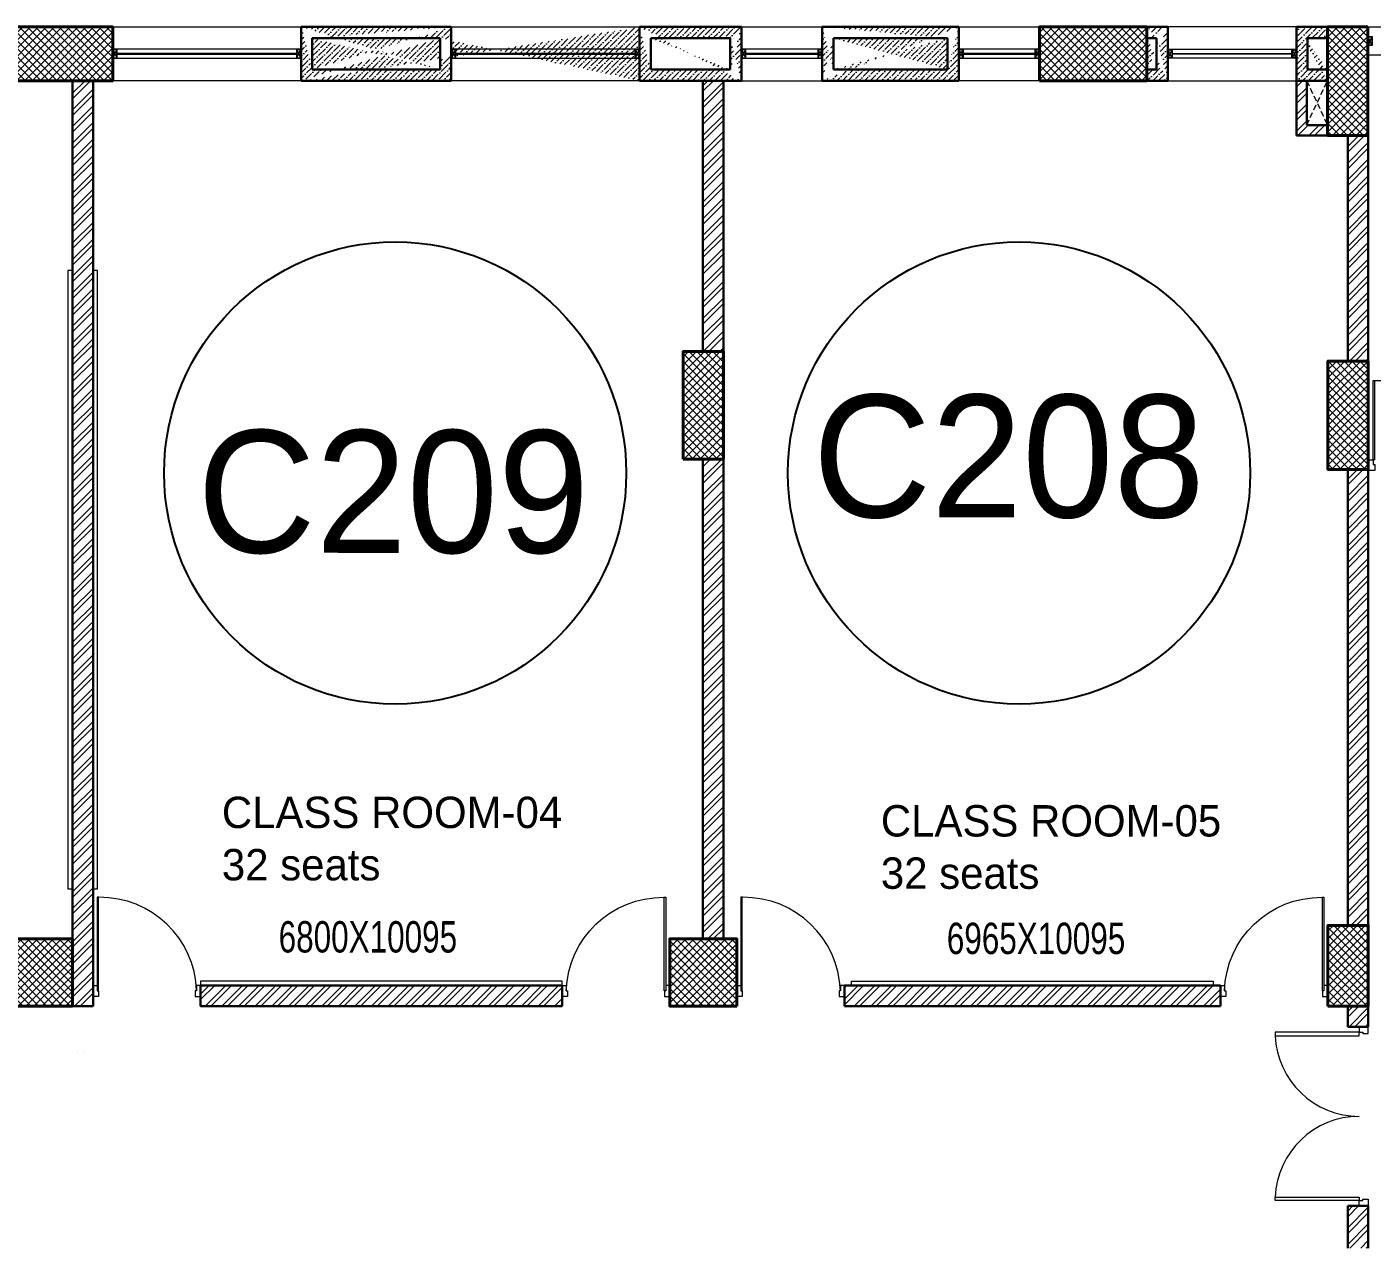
# Model space of a CAD drawing. Header units: millimetres. Extents: x 8275 to 147087, y -297470 to -191881.
# Drawn here: x 49211 to 64219, y -244829 to -231204 of the extents above; entities that cross this region are included whole.
import ezdxf

# ---------------------------------------------------------------- set-up
doc = ezdxf.new("R2010")
doc.units = ezdxf.units.MM
doc.header["$LTSCALE"] = 250
doc.header["$MEASUREMENT"] = 0
doc.linetypes.add('HIDDEN', pattern=[0.375, 0.25, -0.125])
for name, color, linetype, lineweight in [('col', 6, 'Continuous', 40), ('door', 35, 'Continuous', 13), ('ele', 51, 'Continuous', 18), ('furniture', 5, 'Continuous', 15), ('hatch', 9, 'Continuous', 0), ('hidden', 153, 'HIDDEN', 13), ('text', 7, 'Continuous', 9), ('wall', 1, 'Continuous', 30), ('win', 4, 'Continuous', 20)]:
    doc.layers.add(name, color=color, linetype=linetype, lineweight=lineweight)
doc.layers.add('FUR', color=140, linetype='Continuous')
doc.styles.get("Standard").update_dxf_attribs({"font": 'GOTHIC.TTF', "height": 100})
pattern_1 = [(228.0203511365281, (487794.8554960096, -319285.4305728102), (74.51584667747065, -1412.249053316712), [3000.000000000002, -1000.000000000001]), (318.0203511365282, (487125.98889263, -320028.8130228741), (74.51584667747065, -1412.249053316712), [3000.000000000002, -1000.000000000001])]
pattern_2 = [(45, (-6686.724433277734, -321362.3453582716), (-92.80776503073436, 92.80776503073437), []), (45, (-6624.852590027731, -321362.3453582716), (-92.80776503073436, 92.80776503073437), [])]
pattern_3 = [(45, (-6686.724433277734, -321362.3453582716), (23.20194125768359, 85.07378461150648), [109.375, -21.875, 0, -21.875])]

# ---------------------------------------------------------------- blocks, each defined once
blk = doc.blocks.new('A$C31941232')
at = {"layer": 'hatch'}
h = blk.add_hatch(dxfattribs=at)
h.set_pattern_fill('ANSI37', color=256, scale=500, style=0)
h.set_pattern_definition([(45, (-6.407499313354492e-07, -0.3551005611661822), (-44.19417382415921, 44.19417382415922), []), (135, (-6.407499313354492e-07, -0.3551005611661822), (-44.19417382415922, -44.19417382415921), [])])
h.paths.add_polyline_path([(-89877.28328579105, 28683.44562514895), (-88377.28328579105, 28683.44562514895), (-88377.28328579105, 29283.44562514895), (-89877.28328579105, 29283.44562514895)])
h = blk.add_hatch(dxfattribs=at)
h.set_pattern_fill('ANSI37', color=256, scale=500, style=0)
h.set_pattern_definition([(45, (0.04274497600272298, -2.465344806580106), (-44.19417382415921, 44.19417382415922), []), (135, (0.04274497600272298, -2.465344806580106), (-44.19417382415922, -44.19417382415921), [])])
h.paths.add_polyline_path([(-76839.01126356702, 29283.66110618364), (-78039.01126281125, 29283.62014576732), (-78038.99078259431, 28683.62013779881), (-76838.99078339757, 28683.66109824516)])
h = blk.add_hatch(dxfattribs=at)
h.set_pattern_fill('ANSI37', color=256, scale=500, style=0)
h.set_pattern_definition([(45, (0.02219104114919901, -0.1276845008396776), (-44.19417382415921, 44.19417382415922), []), (135, (0.02219104114919901, -0.1276845008396776), (-44.19417382415922, -44.19417382415921), [])])
h.paths.add_polyline_path([(-74824.87698649522, 28073.6733725891), (-74824.87700568372, 29283.67113691549), (-74374.8770031659, 29283.67113691619), (-74374.8769839257, 28073.67337246523)])
h = blk.add_hatch(dxfattribs=at)
h.set_pattern_fill('ANSI37', color=256, scale=500, style=0)
h.set_pattern_definition([(45, (-3113851.023973346, 112322.3043740496), (-44.19417382415921, 44.19417382415922), []), (135, (-3113851.023973346, 112322.3043740496), (-44.19417382415922, -44.19417382415921), [])])
h.paths.add_polyline_path([(-82014.81640348956, 24462.18165546321), (-81564.81640348956, 24462.18165546321), (-81564.81640348956, 25662.18165546321), (-82014.81640348956, 25662.18165546321)])
h = blk.add_hatch(dxfattribs=at)
h.set_pattern_fill('ANSI37', color=256, scale=500, style=0)
h.set_pattern_definition([(45, (5.311489769723266, -1.137639628723264e-06), (-44.19417382415921, 44.19417382415922), []), (135, (5.311489769723266, -1.137639628723264e-06), (-44.19417382415922, -44.19417382415921), [])])
h.paths.add_polyline_path([(-74819.85497215623, 24346.20654133635), (-74819.85499134427, 25556.20430566251), (-74369.8549888269, 25556.20430566344), (-74369.85496958671, 24346.20654121248)])
h = blk.add_hatch(dxfattribs=at)
h.set_pattern_fill('ANSI37', color=256, scale=500, style=0)
h.set_pattern_definition([(45, (-3106656.063664932, 105918.9167592209), (-44.19417382415921, 44.19417382415922), []), (135, (-3106656.063664932, 105918.9167592209), (-44.19417382415922, -44.19417382415921), [])])
h.paths.add_polyline_path([(-74819.85609507514, 18358.79404063453), (-74369.85609507514, 18358.79404063453), (-74369.85609507514, 19258.79404063453), (-74819.85609507514, 19258.79404063453)])
h = blk.add_hatch(dxfattribs=at)
h.set_pattern_fill('ANSI37', color=256, scale=500, style=0)
h.set_pattern_definition([(45, (-3130012.030937294, 88913.32066377159), (-44.19417382415921, 44.19417382415922), []), (135, (-3130012.030937294, 88913.32066377159), (-44.19417382415922, -44.19417382415921), [])])
h.paths.add_polyline_path([(-88827.25767495483, 18358.78556035017), (-89575.81724900752, 18358.78556035017), (-89575.81724900752, 19108.78556035017), (-88827.25767495483, 19108.78556035017)])
h = blk.add_hatch(dxfattribs=at)
h.set_pattern_fill('ANSI37', color=256, scale=500, style=0)
h.set_pattern_definition([(45, (-3122599.589665829, 88913.32066377159), (-44.19417382415921, 44.19417382415922), []), (135, (-3122599.589665829, 88913.32066377159), (-44.19417382415922, -44.19417382415921), [])])
h.paths.add_polyline_path([(-81414.81640348956, 18358.78556035017), (-82163.37597754225, 18358.78556035017), (-82163.37597754225, 19108.78556035017), (-81414.81640348956, 19108.78556035017)])
at = {"layer": 'col'}
for points, elevation in [([(-89877.28328579105, 29283.73047463736), (-88377.28328579105, 29283.73047463736), (-88377.28328579105, 28683.73047463736), (-89877.28328579105, 28683.73047463736)], -72019.99945773048), ([(-78038.99078568723, 28683.62013099954), (-76838.9907864253, 28683.6610914403), (-76839.0112666497, 29283.66109107359), (-78039.01126592653, 29283.62013065704)], -82372.84825412514), ([(-74374.87698961236, 29283.67337321024), (-74824.87698961236, 29283.67337321024), (-74824.87698960351, 28073.67337321024), (-74374.87698960351, 28073.67337321024)], -37639.2424049523), ([(-82014.81640348956, 24462.18165546321), (-81564.81640348956, 24462.18165546321), (-81564.81640348956, 25662.18165546321), (-82014.81640348956, 25662.18165546321)], 4747.48205126838), ([(-74369.85497216461, 25556.20654133628), (-74819.85497216461, 25556.20654133628), (-74819.85497215576, 24346.20654133628), (-74369.85497215576, 24346.20654133628)], -0.0001615498640603619), ([(-74819.85609507514, 18358.79404063453), (-74369.85609507514, 18358.79404063453), (-74369.85609507514, 19258.79404063453), (-74819.85609507514, 19258.79404063453)], 21632.26828995431), ([(-88827.25767495483, 18358.78556035017), (-89575.81724900752, 18358.78556035017), (-89575.81724900752, 19108.78556035017), (-88827.25767495483, 19108.78556035017)], 4747.48205126838), ([(-81414.81640348956, 18358.78556035017), (-82163.37597754225, 18358.78556035017), (-82163.37597754225, 19108.78556035017), (-81414.81640348956, 19108.78556035017)], 4747.48205126838)]:
    blk.add_lwpolyline(points, close=True, dxfattribs=dict(at, elevation=elevation))
blk = doc.blocks.new('DRDR')
at = {"lineweight": 18, "ltscale": 0.1}
for p, q in [((4811214.435253152, 8332971.56460059), (4811218.992828105, 8333058.814600474)), ((4811214.435253152, 8332971.56460059), (4811255.15173709, 8332969.437651836)), ((4811218.992828105, 8333058.814600474), (4811277.159233727, 8333055.776102253)), ((4811255.15173709, 8332969.437651836), (4811257.2786054, 8333010.154318447)), ((4811257.2786054, 8333010.154318447), (4811274.728527087, 8333009.242768981)), ((4811277.159233727, 8333055.776102253), (4811274.728527087, 8333009.242768981)), ((4812658.784152118, 8332983.605797026), (4812656.353445476, 8332937.072463756)), ((4812716.950571135, 8332980.567555208), (4812658.784152118, 8332983.605797026)), ((4812712.392996182, 8332893.317555323), (4812716.950571135, 8332980.567555208)), ((4811255.151730487, 8332969.437652181), (4811220.538269108, 8332306.799180396)), ((4811268.2850926, 8332968.751591268), (4811233.665113604, 8332305.988346538)), ((4811268.2850926, 8332968.751591268), (4811255.151737091, 8332969.437651836)), ((4812658.543144336, 8332896.13032729), (4812623.92316534, 8332233.36708256)), ((4812671.676509472, 8332895.444324268), (4812637.063048093, 8332232.805852484)), ((4812673.803371182, 8332936.16099121), (4812656.353445476, 8332937.072463756)), ((4812671.676502869, 8332895.444324598), (4812658.543144336, 8332896.13032729)), ((4812671.676502869, 8332895.444324598), (4812673.803371182, 8332936.16099121)), ((4812712.392996182, 8332893.317555323), (4812671.676502869, 8332895.444324598))]:
    blk.add_line(p, q, dxfattribs=at)
blk.add_ellipse((4811269.773900418, 8332997.253257896), major_axis=(-685.2418482264229, -125.6224260748426), ratio=0.9936065610890924, start_param=1.318294215919205, end_param=2.867114194554077, dxfattribs=at)
at = {"lineweight": 18, "ltscale": 0.1, "extrusion": (0, 0, -1)}
blk.add_ellipse((4812660.031952153, 8332924.631993918), major_axis=(668.4242813352743, -196.3322811335802), ratio=0.9936065610890924, start_param=1.318294215919205, end_param=2.867114194554077, dxfattribs=at)
blk = doc.blocks.new('A$C28F52225')
for points in [[(100.0000000004657, 49.99999999813735), (60, 49.99999999906868), (60.00000001909211, 990), (100.0000000190921, 989.9999999981374)], [(1900, 49.99999999813735), (1940, 49.99999999906868), (1939.999999981374, 990), (1899.999999981374, 989.9999999990687)], [(75, -50.00000000093132), (0, -50), (0, 50), (60, 49.99999999906868), (60.00000000046566, 9.999999999068677), (75, 9.999999999068677)], [(1925, -50.00000000093132), (2000, -50), (2000, 50), (1940, 49.99999999906868), (1939.999999999534, 10), (1924.999999999534, 9.999999999068677)]]:
    blk.add_lwpolyline(points, close=True)
for centre, start, end in [((60, 50.00000002607703), 0, 87.5611453071941), ((1940, 50.00000002607703), 92.43885469280592, 180)]:
    blk.add_arc(centre, 939.9999999998557, start, end)
blk = doc.blocks.new('D1-1000')
for p, q in [((-950.7042253683321, 1.164153e-10), (-1000.000000011641, 1.164153e-10)), ((-1000.000000011641, 1.164153e-10), (-1000.000000012107, -102.0000000030268)), ((-950.7042253678663, -52.70422535983379), (-950.7042253683321, 1.164153e-10)), ((-49.2957746433094, 0), (0, 0)), ((-49.29577464377508, -52.7042253599502), (-49.2957746433094, 0)), ((0, 0), (4.656613e-10, -102.0000000031432)), ((-1000.000000011176, -102.0000000030268), (-962.5352112823165, -102.0000000030268)), ((-962.5352112823165, -52.70422535983379), (-950.7042253678663, -52.70422535983379)), ((-962.5352112823165, -102.0000000030268), (-962.5352112823165, -52.70422535983379)), ((-50.59670324577019, -52.7042253599502), (-50.59670324577019, -923.204246989684)), ((-37.46478872932494, -52.7042253599502), (-49.29577464377508, -52.7042253599502)), ((-37.46478872885929, -923.204246989684), (-37.46478872885929, -52.7042253599502)), ((-37.46478872932494, -102.0000000031432), (-37.46478872932494, -52.7042253599502)), ((-4.656613e-10, -102.0000000031432), (-37.46478872932494, -102.0000000031432)), ((-54.97400808287784, -923.204246989684), (-37.46478872885929, -923.204246989684))]:
    blk.add_line(p, q)
blk.add_ellipse((-39.72230880195275, 2.195898896548897), major_axis=(646.3662074578173, 674.7231903816781), ratio=0.9774352853459952, start_param=2.382767455577225, end_param=3.900417879911388)

msp = doc.modelspace()

# ---------------------------------------------------------------- hatches: boundary and pattern name
at = {"layer": 'hatch'}
h = msp.add_hatch(dxfattribs=at)
h.set_pattern_fill('ANSI36', color=256, scale=350, style=0)
h.set_pattern_definition(pattern_3)
edge = h.paths.add_edge_path()
edge.add_line((53945.89403006248, -231804.228811404), (53945.89403005876, -231204.2675766081))
edge.add_line((52393.79890790675, -231679.2097094146), (52393.79726146534, -231329.1818181295))
edge.add_line((53820.89567650203, -231679.2954678932), (53820.89403005876, -231329.1987224782))
edge.add_line((52268.79726146534, -231804.2075117526), (52268.79726146534, -231204.1818181295))
edge.add_line((52393.79890790675, -231679.2097094146), (53820.89567650203, -231679.2266137636))
edge.add_line((52268.79726146534, -231804.2075117526), (53945.89403005876, -231804.228811404))
edge.add_line((52268.79726146534, -231204.1818181295), (53945.89403005876, -231204.2031177806))
edge.add_line((52393.79726146534, -231329.1818181295), (53820.89403005876, -231329.1987224785))
edge.add_line((56044.87979614129, -231804.2515694255), (56044.87979614176, -231204.2258758023))
h = msp.add_hatch(dxfattribs=at)
h.set_pattern_fill('ANSI36', color=256, scale=350, style=0)
h.set_pattern_definition(pattern_3)
edge = h.paths.add_edge_path()
edge.add_line((56044.87979614129, -231804.2515694255), (56044.87979614176, -231204.2258758023))
edge.add_line((56169.88201787043, -231679.2537670965), (56169.87979614176, -231329.2258758026))
edge.add_line((56169.88201787043, -231679.2537670965), (57058.25299535412, -231679.2706714452))
edge.add_line((56169.87979614176, -231329.2258758026), (57058.25077362359, -231329.2427801513))
edge.add_line((56044.87979614176, -231804.2515694255), (57183.25077362359, -231804.2728690768))
edge.add_line((56044.87979614176, -231204.2258758023), (57183.25077362359, -231204.2471754537))
edge.add_line((57058.25299535226, -231679.2827809596), (57058.25077362359, -231329.2548896656))
edge.add_line((57183.25077362498, -231804.2728690768), (57183.25077362172, -231204.2548896659))
h = msp.add_hatch(dxfattribs=at)
h.set_pattern_fill('ANSI36', color=256, scale=350, style=0)
h.set_pattern_definition(pattern_3)
edge = h.paths.add_edge_path()
edge.add_line((59608.26152650593, -231804.2728690635), (59608.26152650267, -231204.3116342679))
edge.add_line((59483.26327237487, -231679.3395255543), (59483.26152650267, -231329.242780138))
edge.add_line((58208.26327237301, -231679.2537670757), (58208.26152650081, -231329.2258757891))
edge.add_line((58083.26152650081, -231804.2515694122), (58083.26152650081, -231204.2258757891))
edge.add_line((58208.26327237301, -231679.2537670757), (59483.26327237673, -231679.2706714244))
edge.add_line((58083.26152650081, -231804.2515694122), (59608.26152650267, -231804.2728690635))
edge.add_line((58208.26152650081, -231329.2258757893), (59483.26152650267, -231329.242780138))
edge.add_line((58083.26152650081, -231204.2258757891), (59608.26152650267, -231204.2471754404))
h = msp.add_hatch(dxfattribs=at)
h.set_pattern_fill('ANSI36', color=256, scale=350, style=0)
h.set_pattern_definition(pattern_3)
edge = h.paths.add_edge_path()
edge.add_line((61707.05747344159, -231329.4396990198), (61707.05800059065, -231204.4383002121))
edge.add_line((61707.0746306316, -231679.3242985053), (61707.07900795946, -231804.3228991064))
edge.add_line((61814.15383175062, -231679.340739124), (61814.13282438368, -231329.4561402297))
edge.add_line((61939.15383175248, -231804.3407391231), (61939.13282438368, -231204.4561402297))
edge.add_line((61707.07953510666, -231679.3242979141), (61814.15383175062, -231679.340739124))
edge.add_line((61707.07900795387, -231804.3228991065), (61939.15383175062, -231804.340739124))
edge.add_line((61707.05852773972, -231329.4396990198), (61814.13282438368, -231329.4561402297))
edge.add_line((61707.05800059065, -231204.4383002121), (61939.13282438368, -231204.4561402297))
h = msp.add_hatch(dxfattribs=at)
h.set_pattern_fill('ANSI36', color=256, scale=350, style=0)
h.set_pattern_definition(pattern_3)
edge = h.paths.add_edge_path()
edge.add_line((63721.19061610708, -231679.3242985051), (63721.19499343494, -231804.3228991063))
edge.add_line((63736.19776076684, -231679.3242979148), (63499.30308194552, -231679.3407391231))
edge.add_line((63499.30308194552, -231679.3407391231), (63499.28207457857, -231329.4561402288))
edge.add_line((63721.19280476822, -231329.4396990196), (63499.28207457857, -231329.4561402288))
edge.add_line((63374.30308194552, -231804.3407391222), (63374.28207458043, -231204.4561402288))
edge.add_line((63721.19280477148, -231804.3228991063), (63374.30308194738, -231804.3407391231))
edge.add_line((63721.19254119322, -231329.4396990196), (63721.19306834228, -231204.438300212))
edge.add_line((63721.19306834228, -231204.438300212), (63374.28207458043, -231204.4561402288))
h = msp.add_hatch(dxfattribs=at)
h.set_pattern_fill('ANSI32', color=256, scale=350, style=0)
h.set_pattern_definition([(45, (1544.479085452855, -321882.3904691579), (-92.80776503073436, 92.80776503073437), []), (45, (1606.350928702857, -321882.3904691579), (-92.80776503073436, 92.80776503073437), [])])
h.paths.add_polyline_path([(49718.81894344371, -242129.2450982466), (49948.81894344743, -242129.2450982466), (49948.81211942807, -231804.2535159094), (49718.81211942621, -231804.2535159094)])
h.paths.add_polyline_path([(49948.81212006928, -242649.2886521233), (49948.81212006882, -242649.2435410829), (49754.89796199696, -242649.2435410829), (49754.8979619965, -242649.2886522542)])
h = msp.add_hatch(dxfattribs=at)
h.set_pattern_fill('ANSI32', color=256, scale=350, style=0)
h.set_pattern_definition([(45, (-6578.721816014498, -321362.3453582716), (-92.80776503073436, 92.80776503073437), []), (45, (-6516.849972764496, -321362.3453582716), (-92.80776503073436, 92.80776503073437), [])])
h.paths.add_polyline_path([(56751.25339089008, -234825.8023350835), (56981.25339088915, -234825.8023350835), (56981.25339088775, -231804.2673591871), (56751.25339088868, -231804.2632712044)])
at = {"layer": 'hatch', "extrusion": (0.0001416754900258766, -0.002685090602796817, 0.9999963851017215)}
h = msp.add_hatch(dxfattribs=at)
h.set_pattern_fill('AR-HBONE', color=256, scale=250.0000000000003, angle=183.0203511365281, style=0)
h.set_pattern_definition(pattern_1)
h.paths.add_polyline_path([(59699.73797864214, -231828.8535530671), (59699.84630648597, -231830.9066182026), (59705.3211468448, -231830.6177439673), (59705.21281900993, -231828.5646788207)], flags=16)
h.paths.add_polyline_path([(59763.95871609022, -231825.4650129089), (59764.0670439238, -231827.5180780333), (59758.59220356113, -231827.806952269), (59758.48387571928, -231825.7538871335)], flags=16)
edge = h.paths.add_edge_path()
edge.add_arc((59710.75491190972, -231842.5566300474), 0.6853070175936388, -176.9796488912924, 3.020351108707814, ccw=False)
edge.add_arc((59709.38620181746, -231842.6288486064), 0.6853070175936388, -176.9796488912924, 3.020351108707814, ccw=False)
edge.add_arc((59708.01749172635, -231842.7010671652), 0.6853070184712214, -176.97964896799863, 3.0203510320014857, ccw=False)
edge.add_arc((59706.64878162908, -231842.7732857238), 0.6853070185111115, -176.9796488179212, 3.0203511820789117, ccw=False)
edge.add_arc((59705.28007153902, -231842.8455042836), 0.6853070167758913, -176.97964866200743, 3.020351337992622, ccw=False)
edge.add_arc((59703.91136145001, -231842.917722842), 0.6853070175936388, -176.9796488912924, 3.020351108707814, ccw=False)
edge.add_arc((59702.54265135902, -231842.9899414007), 0.6853070175936388, -176.97964889045863, 3.0203511095414797, ccw=False)
edge.add_arc((59701.17394126745, -231843.0621599598), 0.6853070185310567, -176.9796488179212, 3.0203511820789117, ccw=False)
edge.add_arc((59699.80523117902, -231843.1343785182), 0.6853070148412206, -176.97964895966095, 3.0203510403392215, ccw=False)
edge.add_arc((59698.43652108827, -231843.2065970775), 0.6853070203261119, -176.97964882208998, 3.0203511779100722, ccw=False)
edge.add_arc((59697.06781099169, -231843.2788156365), 0.6853070175936388, -176.9796488912924, 3.020351108707814, ccw=False)
edge.add_arc((59695.6991009042, -231843.351034195), 0.6853070149010557, -176.97964880791608, 3.0203511920840924, ccw=False)
edge.add_line((59695.01474586039, -231843.3871434744), (59694.37146611742, -231831.1954924287))
edge.add_line((59694.3714661226, -231831.1954924379), (59698.20385438183, -231830.9932804728))
edge.add_line((59698.20385437881, -231830.9932804729), (59698.09552653533, -231828.9402153285))
edge.add_line((59698.09552653428, -231828.9402153377), (59696.31620341467, -231829.0340994644))
edge.add_line((59696.31620341577, -231829.0340994645), (59697.7815703853, -231825.5254793321))
edge.add_line((59697.78157038699, -231825.5254793329), (59706.69949764371, -231825.0549342216))
edge.add_line((59706.69949764226, -231825.0549342192), (59708.63459423606, -231828.3841324323))
edge.add_line((59708.63459423653, -231828.3841324346), (59706.85527111692, -231828.4780165613))
edge.add_line((59706.85527111837, -231828.4780165614), (59706.96359895749, -231830.5310816967))
edge.add_line((59706.9635989565, -231830.5310816966), (59710.79598721143, -231830.3288697317))
edge.add_line((59710.79598720968, -231830.3288697314), (59711.43927054622, -231842.5205889948))
edge.add_arc((59754.44049708036, -231840.1660658029), 0.6853070175936388, 183.0203511787438, 363.0203511787437)
edge.add_arc((59755.80920717065, -231840.0938472437), 0.6853070175936388, 183.0203511787438, 363.0203511787437)
edge.add_arc((59757.17791726338, -231840.021628685), 0.6853070184512763, 183.0203512554501, 363.02035125545)
edge.add_arc((59758.54662736077, -231839.9494101254), 0.6853070185310567, 183.0203511053727, 363.020351105373)
edge.add_arc((59759.91533744815, -231839.8771915668), 0.6853070167758913, 183.0203509494589, 363.0203509494593)
edge.add_arc((59761.28404754007, -231839.8049730082), 0.6853070175936388, 183.0203511787438, 363.0203511787437)
edge.add_arc((59762.65275762629, -231839.7327544494), 0.6853070176135839, 183.0203511779101, 363.02035117791)
edge.add_arc((59764.02146772298, -231839.6605358904), 0.6853070185111115, 183.0203511053727, 363.020351105373)
edge.add_arc((59765.39017781071, -231839.5883173318), 0.6853070148611657, 183.0203512471124, 363.0203512471123)
edge.add_arc((59766.7588879031, -231839.5160987729), 0.6853070203261119, 183.0203511095415, 363.0203511095419)
edge.add_arc((59768.12759800014, -231839.4438802141), 0.6853070175936388, 183.0203511787438, 363.0203511787437)
edge.add_arc((59769.49630808659, -231839.371661655), 0.6853070149210009, 183.0203510953675, 363.0203510953679)
edge.add_line((59770.18066312806, -231839.3355523752), (59769.5418842856, -231827.2292037993))
edge.add_line((59769.54188428706, -231827.2292037979), (59765.70949603213, -231827.4314157628))
edge.add_line((59765.70949602991, -231827.4314157626), (59765.6011681908, -231825.3783506273))
edge.add_line((59765.60116819353, -231825.3783506274), (59767.38049131315, -231825.2844665006))
edge.add_line((59767.38049131437, -231825.284466512), (59765.55403154957, -231821.9495361808))
edge.add_line((59765.55403155313, -231821.9495361799), (59756.6361042971, -231822.4200813097))
edge.add_line((59756.63610429587, -231822.4200813008), (59755.06210049093, -231825.9344335328))
edge.add_line((59755.06210049105, -231825.9344335307), (59756.84142361066, -231825.8405494039))
edge.add_line((59756.84142361212, -231825.840549415), (59756.94975145123, -231827.8936145504))
edge.add_line((59756.94975144955, -231827.8936145504), (59753.11736319461, -231828.0958265152))
edge.add_line((59753.11736319985, -231828.0958265154), (59753.75614564182, -231840.2022433179))
at = {"layer": 'hatch'}
h = msp.add_hatch(dxfattribs=at)
h.set_pattern_fill('ANSI32', color=256, scale=350, style=0)
h.set_pattern_definition(pattern_2)
h.paths.add_polyline_path([(63374.30310918251, -231804.2198114687), (63489.18335417937, -231804.4303084745), (63489.18335417937, -232299.2725038095), (63721.21498769056, -232299.2725038095), (63721.19280477613, -232414.3106173365), (63374.16571423132, -232414.2725038095)])
at = {"layer": 'hatch', "extrusion": (0.0001416754900258766, -0.002685090602796815, 0.9999963851017215)}
h = msp.add_hatch(dxfattribs=at)
h.set_pattern_fill('AR-HBONE', color=256, scale=250.0000000000003, angle=183.0203511365281, style=0)
h.set_pattern_definition(pattern_1)
h.paths.add_polyline_path([(58009.53921208184, -231919.4404020911), (58009.64753992579, -231921.4934672265), (58015.12238028474, -231921.204592991), (58015.01405244975, -231919.1515278444)], flags=16)
h.paths.add_polyline_path([(58073.75994952992, -231916.0518619327), (58073.86827736339, -231918.1049270572), (58068.39343700095, -231918.3938012927), (58068.28510915898, -231916.3407361574)], flags=16)
edge = h.paths.add_edge_path()
edge.add_arc((58020.55614534931, -231933.1434790713), 0.6853070175936388, -176.9796488912924, 3.020351108707814, ccw=False)
edge.add_arc((58019.18743525716, -231933.2156976304), 0.6853070175936388, -176.9796488912924, 3.020351108707814, ccw=False)
edge.add_arc((58017.81872516606, -231933.2879161891), 0.6853070184712214, -176.97964896799863, 3.0203510320014857, ccw=False)
edge.add_arc((58016.4500150689, -231933.3601347481), 0.6853070185111115, -176.9796488179212, 3.0203511820789117, ccw=False)
edge.add_arc((58015.08130497884, -231933.4323533074), 0.6853070167758913, -176.97964866200743, 3.020351337992622, ccw=False)
edge.add_arc((58013.71259488972, -231933.5045718656), 0.6853070175936388, -176.9796488912924, 3.020351108707814, ccw=False)
edge.add_arc((58012.34388479873, -231933.5767904246), 0.6853070175936388, -176.97964889045863, 3.0203511095414797, ccw=False)
edge.add_arc((58010.97517470716, -231933.6490089837), 0.6853070185310567, -176.9796488179212, 3.0203511820789117, ccw=False)
edge.add_arc((58009.60646461896, -231933.7212275421), 0.6853070148412206, -176.97964895966095, 3.0203510403392215, ccw=False)
edge.add_arc((58008.23775452786, -231933.7934461012), 0.6853070203261119, -176.97964882208998, 3.0203511779100722, ccw=False)
edge.add_arc((58006.86904443151, -231933.8656646604), 0.6853070175936388, -176.9796488912924, 3.020351108707814, ccw=False)
edge.add_arc((58005.5003343439, -231933.9378832189), 0.6853070149010557, -176.97964880791608, 3.0203511920840924, ccw=False)
edge.add_line((58004.8159793001, -231933.9739924983), (58004.17269955712, -231921.7823414527))
edge.add_line((58004.1726995623, -231921.7823414619), (58008.00508782154, -231921.5801294968))
edge.add_line((58008.0050878184, -231921.5801294966), (58007.89675997492, -231919.5270643523))
edge.add_line((58007.89675997398, -231919.5270643618), (58006.11743685437, -231919.6209484885))
edge.add_line((58006.11743685513, -231919.6209484885), (58007.58280382465, -231916.1123283561))
edge.add_line((58007.58280382681, -231916.1123283568), (58016.50073108354, -231915.6417832455))
edge.add_line((58016.50073108196, -231915.641783243), (58018.43582767577, -231918.9709814562))
edge.add_line((58018.43582767624, -231918.9709814584), (58016.65650455662, -231919.0648655851))
edge.add_line((58016.65650455808, -231919.0648655853), (58016.7648323972, -231921.1179307207))
edge.add_line((58016.76483239621, -231921.1179307208), (58020.59722065114, -231920.9157187559))
edge.add_line((58020.59722064904, -231920.915718755), (58021.24050398558, -231933.1074380184))
edge.add_arc((58064.24173051983, -231930.7529148268), 0.6853070175936388, 183.0203511787438, 363.0203511787437)
edge.add_arc((58065.6104406107, -231930.6806962678), 0.6853070175936388, 183.0203511787438, 363.0203511787437)
edge.add_arc((58066.97915070274, -231930.6084777089), 0.6853070184512763, 183.0203512554501, 363.02035125545)
edge.add_arc((58068.34786080048, -231930.5362591494), 0.6853070185310567, 183.0203511053727, 363.020351105373)
edge.add_arc((58069.71657088798, -231930.4640405907), 0.6853070167758913, 183.0203509494589, 363.0203509494593)
edge.add_arc((58071.08528097978, -231930.3918220322), 0.6853070175936388, 183.0203511787438, 363.0203511787437)
edge.add_arc((58072.45399106588, -231930.3196034731), 0.6853070176135839, 183.0203511779101, 363.02035117791)
edge.add_arc((58073.82270116245, -231930.2473849145), 0.6853070185111115, 183.0203511053727, 363.020351105373)
edge.add_arc((58075.19141125042, -231930.1751663554), 0.6853070148611657, 183.0203512471124, 363.0203512471123)
edge.add_arc((58076.56012134257, -231930.1029477966), 0.6853070203261119, 183.0203511095415, 363.0203511095419)
edge.add_arc((58077.92883143973, -231930.0307292377), 0.6853070175936388, 183.0203511787438, 363.0203511787437)
edge.add_arc((58079.29754152652, -231929.9585106793), 0.6853070149210009, 183.0203510953675, 363.0203510953679)
edge.add_line((58079.98189656777, -231929.9224013992), (58079.34311772531, -231917.8160528234))
edge.add_line((58079.34311772688, -231917.8160528219), (58075.51072947195, -231918.0182647867))
edge.add_line((58075.51072946962, -231918.0182647867), (58075.4024016305, -231915.9651996513))
edge.add_line((58075.40240163312, -231915.9651996511), (58077.18172475274, -231915.8713155244))
edge.add_line((58077.18172475419, -231915.8713155359), (58075.3552649894, -231912.5363852047))
edge.add_line((58075.35526499272, -231912.5363852038), (58066.43733773669, -231913.0069303336))
edge.add_line((58066.43733773558, -231913.0069303246), (58064.86333393064, -231916.5212825566))
edge.add_line((58064.86333393052, -231916.5212825544), (58066.64265705014, -231916.4273984276))
edge.add_line((58066.64265705182, -231916.4273984391), (58066.75098489094, -231918.4804635745))
edge.add_line((58066.75098488937, -231918.4804635743), (58062.91859663444, -231918.6826755392))
edge.add_line((58062.91859663968, -231918.6826755394), (58063.55737908164, -231930.7890923419))
at = {"layer": 'hatch'}
h = msp.add_hatch(dxfattribs=at)
h.set_pattern_fill('ANSI32', color=256, scale=350, style=0)
h.set_pattern_definition(pattern_2)
h.paths.add_polyline_path([(63946.21464602789, -234931.7774492105), (64176.21466186084, -234931.7774492105), (64176.2149883369, -232414.2365264311), (63946.2149883369, -232414.2365264311)])
h.paths.add_polyline_path([(64176.21369930403, -241229.1899499123), (64176.21369930357, -242129.1899499123), (63726.21369930403, -242129.1899499123), (63726.21369930403, -242129.2435410838), (63946.21369866375, -242129.2435410838), (63946.21369866189, -242359.2435410838), (64096.01663573505, -242359.2435410838), (64096.01664667251, -242359.2143096065), (64176.21369866375, -242359.2436814201), (64176.21450494789, -236141.7774492105), (63946.2144815037, -236141.7774492105), (63946.21378977038, -241229.1899499123)])
at = {"layer": 'hatch', "linetype": 'ByBlock', "ltscale": 100}
h = msp.add_hatch(dxfattribs=at)
h.set_pattern_fill('ANSI32', color=256, scale=350, style=0)
h.set_pattern_definition([(45, (335817.0448671407, -556337.8346620153), (-92.80776503073436, 92.80776503073437), []), (45, (335878.9167103907, -556337.8346620153), (-92.80776503073436, 92.80776503073437), [])])
h.paths.add_polyline_path([(56980.89123937674, -236025.8023350836), (56750.89123937488, -236025.8023350836), (56750.89123937488, -241379.1984301966), (56980.89123937674, -241379.1984301966)])
at = {"layer": 'hatch'}
h = msp.add_hatch(dxfattribs=at)
h.set_pattern_fill('ANSI32', color=256, scale=350, style=0)
h.set_pattern_definition(pattern_2)
h.paths.add_polyline_path([(51148.81211942434, -241899.2451108719), (51148.81211942434, -242129.2573745346), (55182.69381682295, -242129.2866683336), (55182.69381682295, -241899.2859444687)])
h = msp.add_hatch(dxfattribs=at)
h.set_pattern_fill('ANSI32', color=256, scale=350, style=0)
h.set_pattern_definition(pattern_2)
h.paths.add_polyline_path([(58331.25339090446, -241899.2435410819), (58331.25339090446, -242129.2957192798), (62526.2136992896, -242129.2435410764), (62526.21369929053, -241899.2435410774)])
h = msp.add_hatch(dxfattribs=at)
h.set_pattern_fill('ANSI32', color=256, scale=350, style=0)
h.set_pattern_definition(pattern_2)
h.paths.add_polyline_path([(63946.21369866142, -244829.2319543022), (64176.21353074769, -244829.2319543022), (64176.21353074815, -244359.2435410838), (63946.21369866095, -244359.2435410838)])

# ---------------------------------------------------------------- linework, layer by layer
at = {"layer": 'ele'}
for p, q in [((50168.78650858626, -231204.2031177941, -11300.6378476528), (52268.79726146348, -231204.2031177941, -11300.6378476528)), ((53945.89403005876, -231204.2031177806, -11300.6378476528), (56044.87979614176, -231204.2897747429, -11300.6378476528)), ((57183.25077362359, -231204.2471754537, -11300.6378476528), (58083.26152650081, -231204.2471754537, -11300.6378476528)), ((59608.26152650267, -231204.2471754404, -11300.6378476528), (60507.01586247236, -231204.2457170833, -11300.6378476528)), ((63374.28207457857, -231204.4561402288, -11300.6378476528), (61939.13282438368, -231204.4561402297, -11300.6378476528)), ((64171.19280476682, -231204.3106173365, -11300.6378476528), (65671.19280477194, -231204.3106173499, -11300.6378476528)), ((65671.19280477008, -231519.288669189, -11300.6378476528), (64171.19280476915, -231519.2886691999, -11300.6378476528)), ((52268.79726146534, -231804.2075117526, -11300.6378476528), (50168.78650858812, -231804.2535159094, -11300.6378476528)), ((56044.87979614129, -231804.2515694255, -11300.6378476528), (53945.89403005876, -231804.228811404, -11300.6378476528)), ((57183.25077362498, -231804.2728690768, -11300.6378476528), (58083.26152650081, -231804.2515694122, -11300.6378476528)), ((60507.07900869194, -231804.3638595472, -11300.6378476528), (59608.26152650267, -231804.2728690635, -11300.6378476528)), ((61939.15383175062, -231804.340739124, -11300.6378476528), (63374.30308018485, -231804.2904816174, -11300.6378476528))]:
    msp.add_line(p, q, dxfattribs=at)
at = {"layer": 'FUR', "linetype": 'ByBlock', "ltscale": 100}
for centre in [(53319.37852967466, -236181.9536158068, -8926.861867776533), (60280.40529015969, -236181.9536151135, -8926.88631237084)]:
    msp.add_circle(centre, 2578.425584394703, dxfattribs=at)
at = {"layer": 'furniture'}
for points, elevation in [([(49718.81211942522, -233921.8323735948), (49668.81211942341, -233921.8323735948), (49668.81211942341, -240821.8941740747), (49718.81211942522, -240821.8941740747)], -11300.6378476528), ([(49998.81211942993, -233921.8323735949), (49948.81211942813, -233921.8323735949), (49948.81211942813, -240821.8941740748), (49998.81211942993, -240821.8941740748)], -11300.63784765275), ([(55182.69381682295, -241899.2863064067), (55182.69381682295, -241849.2863064049), (51148.81211942475, -241849.2863064418), (51148.81211942475, -241899.2863064436)], -6553.155796384423), ([(58411.79269639787, -241899.2649237278), (58411.79269639787, -241849.264923726), (62445.67439379613, -241849.2649237628), (62445.67439379613, -241899.2649237646)], 1889.237322958552)]:
    msp.add_lwpolyline(points, close=True, dxfattribs=dict(at, elevation=elevation))
at = {"layer": 'hidden'}
for p, q in [((63489.18335417937, -232299.2725038095, -11300.6378476528), (63721.21498769429, -231804.4303084745, -11300.6378476528)), ((63489.18335417937, -231804.4303084745, -11300.6378476528), (63721.21498769056, -232299.2725038095, -11300.6378476528))]:
    msp.add_line(p, q, dxfattribs=at)
at = {"layer": 'hidden', "elevation": -11300.6378476528}
for points in [[(63721.19280477613, -232299.3106173365), (63489.16117126169, -232299.3106173365), (63489.16117126169, -231804.340739124), (63721.19280477613, -231804.340739124)], [(63489.18335417937, -232299.2725038095), (63721.21498769056, -232299.2725038095), (63721.21498769056, -231804.4303084745), (63489.18335417937, -231804.4303084745)]]:
    msp.add_lwpolyline(points, close=True, dxfattribs=at)
at = {"layer": 'wall'}
for p, q in [((52268.79726146534, -231204.1818181295, -11300.6378476528), (53945.89403005876, -231204.2031177806, -11300.6378476528)), ((52268.79726146534, -231804.2075117526, -11300.6378476528), (52268.79726146534, -231204.1818181295, -11300.6378476528)), ((53945.89403006248, -231804.228811404, -11300.6378476528), (53945.89403005876, -231204.2675766081, -11300.6378476528)), ((56044.87979614176, -231204.2258758023, -11300.6378476528), (57183.25077362359, -231204.2471754537, -11300.6378476528)), ((56044.87979614129, -231804.2515694255, -11300.6378476528), (56044.87979614176, -231204.2258758023, -11300.6378476528)), ((57183.25077362498, -231804.2728690768, -11300.6378476528), (57183.25077362172, -231204.2548896659, -11300.6378476528)), ((58083.26152650081, -231204.2258757891, -11300.6378476528), (59608.26152650267, -231204.2471754404, -11300.6378476528)), ((58083.26152650081, -231804.2515694122, -11300.6378476528), (58083.26152650081, -231204.2258757891, -11300.6378476528)), ((59608.26152650593, -231804.2728690635, -11300.6378476528), (59608.26152650267, -231204.3116342679, -11300.6378476528)), ((61707.05800059065, -231204.4383002121, -11300.6378476528), (61939.13282438368, -231204.4561402297, -11300.6378476528)), ((61939.15383175248, -231804.3407391231, -11300.6378476528), (61939.13282438368, -231204.4561402297, -11300.6378476528)), ((63721.2149876859, -231204.4383002138, -11300.6378476528), (63374.28207458043, -231204.4561402288, -11300.6378476528)), ((63374.30308194552, -231804.3407391222, -11300.6378476528), (63374.28207458043, -231204.4561402288, -11300.6378476528)), ((52393.79726146534, -231329.1818181295, -11300.6378476528), (53820.89403005876, -231329.1987224785, -11300.6378476528)), ((52393.79890790675, -231679.2097094146, -11300.6378476528), (52393.79726146534, -231329.1818181295, -11300.6378476528)), ((53820.89567650203, -231679.2954678932, -11300.6378476528), (53820.89403005876, -231329.1987224782, -11300.6378476528)), ((56169.87979614176, -231329.2258758026, -11300.6378476528), (57058.25077362359, -231329.2427801513, -11300.6378476528)), ((56169.88201787043, -231679.2537670965, -11300.6378476528), (56169.87979614176, -231329.2258758026, -11300.6378476528)), ((57058.25299535226, -231679.2827809596, -11300.6378476528), (57058.25077362359, -231329.2548896656, -11300.6378476528)), ((58208.26152650081, -231329.2258757893, -11300.6378476528), (59483.26152650267, -231329.242780138, -11300.6378476528)), ((58208.26327237301, -231679.2537670757, -11300.6378476528), (58208.26152650081, -231329.2258757891, -11300.6378476528)), ((59483.26327237487, -231679.3395255543, -11300.6378476528), (59483.26152650267, -231329.242780138, -11300.6378476528)), ((61707.05852773972, -231329.4396990198, -11300.6378476528), (61814.13282438368, -231329.4561402297, -11300.6378476528)), ((61814.15383175062, -231679.340739124, -11300.6378476528), (61814.13282438368, -231329.4561402297, -11300.6378476528)), ((63721.21446053684, -231329.4396990214, -11300.6378476528), (63499.28207457857, -231329.4561402288, -11300.6378476528)), ((63499.30308194552, -231679.3407391231, -11300.6378476528), (63499.28207457857, -231329.4561402288, -11300.6378476528)), ((52393.79890790675, -231679.2097094146, -11300.6378476528), (53820.89567650203, -231679.2266137636, -11300.6378476528)), ((56169.88201787043, -231679.2537670965, -11300.6378476528), (57058.25299535412, -231679.2706714452, -11300.6378476528)), ((58208.26327237301, -231679.2537670757, -11300.6378476528), (59483.26327237673, -231679.2706714244, -11300.6378476528)), ((61707.07953510666, -231679.3242979141, -11300.6378476528), (61814.15383175062, -231679.340739124, -11300.6378476528)), ((63721.23546790378, -231679.3242979157, -11300.6378476528), (63499.30308194552, -231679.3407391231, -11300.6378476528)), ((49718.81211942434, -241899.2435410829, -11300.6378476528), (49718.81211942626, -231804.2535159094, -11300.6378476528)), ((49948.81211942807, -241899.2435410829, -11300.6378476528), (49948.81211942807, -231804.2535159094, -11300.6378476528)), ((52268.79726146534, -231804.2075117526, -11300.6378476528), (53945.89403005876, -231804.228811404, -11300.6378476528)), ((56044.87979614176, -231804.2515694255, -11300.6378476528), (57183.25077362359, -231804.2728690768, -11300.6378476528)), ((56751.25339088868, -231804.2632712044, -6553.155796384417), (56751.25339088961, -234825.8023350835, -6553.155796384417)), ((56981.25339088775, -231804.2673591871, -6553.155796384417), (56981.25339088961, -234825.8023350835, -6553.155796384417)), ((58083.26152650081, -231804.2515694122, -11300.6378476528), (59608.26152650267, -231804.2728690635, -11300.6378476528)), ((61707.07900795387, -231804.3228991065, -11300.6378476528), (61939.15383175062, -231804.340739124, -11300.6378476528)), ((63374.16571423132, -232414.2725038095, -11300.6378476528), (63374.30308194738, -231804.3407391231, -11300.6378476528)), ((63721.23599505471, -231804.3228991081, -11300.6378476528), (63374.30308194738, -231804.3407391231, -11300.6378476528)), ((63489.18335417937, -232299.400186687, -11300.6378476528), (63489.14529805444, -231804.3407403443, -11300.6378476528)), ((63374.1833724305, -232299.2725038095, -11300.6378476528), (63374.18335417937, -232299.2725038095, -11300.6378476528)), ((63721.19280477706, -232299.2725038095, -11300.6378476528), (63489.18335417937, -232299.2725038095, -11300.6378476528)), ((63721.19280477706, -232414.2725038095, -11300.6378476528), (63374.16571423132, -232414.2725038095, -11300.6378476528)), ((63946.2149883369, -232414.2365264311, -11300.6378476528), (63946.2149883369, -234931.7774492105, -11300.6378476528)), ((64176.2149883369, -232414.2365264311, -11300.6378476528), (64176.2149883369, -234931.7774492105, -11300.6378476528)), ((56750.89123937488, -236025.8023350835, -6553.155796384417), (56750.89123937488, -241379.1984301966, -6553.155796384417)), ((56980.89123937674, -236025.8023350835, -6553.155796384417), (56980.89123937674, -241379.1984301966, -6553.155796384417)), ((63946.21369866375, -236141.7774492105, -11300.6378476528), (63946.21369866375, -241229.1899499123, -11300.6378476528)), ((63946.2149883369, -236141.7774492105, -11300.6378476528), (63946.2149883369, -236149.2883161963, -11300.6378476528)), ((64176.21482222341, -236141.7774492105, -11300.6378476528), (64176.21369866375, -241229.1899499123, -11300.6378476528)), ((49948.82755057514, -241899.2435410772, -11300.6378476528), (49948.82755057514, -242129.2435410828, -11300.6378476528)), ((51148.81211942434, -241899.2863064031, -11300.6378476528), (51148.81211942434, -242129.2863064012, -11300.6378476528)), ((51148.81386457197, -241899.2863064078, -11300.6378476528), (55182.69556197058, -241899.2863064067, -6553.155796384423)), ((55182.69381682295, -241899.2863064021, -6553.155796384423), (55182.69381682295, -242129.2863064002, -6553.155796384423)), ((61107.10162641294, -241899.2950707427, -11300.6378476528), (58331.25339090545, -241899.2435410838, -6553.155796384417)), ((58331.25339090358, -242129.2987586712, -6553.155796384417), (58331.25339090545, -241899.2435410838, -6553.155796384417)), ((58331.25339090434, -241899.2435410838, -6553.155796384417), (62526.21369928966, -241899.2863064086, 10331.63044230152)), ((62526.21369928773, -242129.2505304939, 10331.63044230152), (62526.2136992896, -241899.2505304976, 10331.63044230152)), ((49948.8257674668, -242129.2463155664, -11300.6378476528), (49718.81211942434, -242129.2438809267, -11300.6378476528)), ((51148.81211942434, -242129.2863064012, -11300.6378476528), (55182.69381682295, -242129.2863064002, -6553.155796384423)), ((58331.25339090358, -242129.2987586712, -6553.155796384417), (61107.10162641294, -242129.2950707418, -11300.6378476528)), ((61107.10168139543, -242129.2950707417, -11300.6378476528), (62526.21369929099, -242129.2435410819, 10331.63044230152)), ((63946.21369866375, -242129.2435410838, -11300.6378476528), (63946.21369866189, -242359.2435410838, -11300.6378476528)), ((64176.21369866375, -242129.1899499123, -11300.6378476528), (64176.21369866375, -242359.2435410838, -11300.6378476528)), ((63946.21369866189, -244359.2435410838, -11300.6378476528), (63946.21386721591, -244829.2319543022, -11300.6378476528)), ((64176.21369866375, -244359.2435410838, -11300.6378476528), (64176.21386721963, -244829.2275130614, -11300.6378476528))]:
    msp.add_line(p, q, dxfattribs=at)
at = {"layer": 'wall', "extrusion": (2.409820376927941e-07, 0.0003757653699502729, 0.999999929400162)}
for p, q in [((64176.21369866375, -242359.2435410838, -11300.6378476528), (63946.21369866189, -242359.2435410838, -11300.6378476528)), ((64176.21369866561, -244359.2435410838, -11300.6378476528), (63946.21369866375, -244359.2435410838, -11300.6378476528))]:
    msp.add_line(p, q, dxfattribs=at)
at = {"layer": 'win'}
for p, q in [((64216.19280476961, -231406.8118436835, -11300.6378476528), (64176.19280476961, -231316.8118436835, -11300.6378476528)), ((64216.19280476961, -231316.8118436835, -11300.6378476528), (64176.19280476961, -231406.8118436835, -11300.6378476528)), ((50173.78992195614, -231549.2236788167, -11300.6378476528), (50213.78992195614, -231459.2236788167, -11300.6378476528)), ((50173.78992195614, -231459.2236788167, -11300.6378476528), (50213.78992195614, -231549.2236788167, -11300.6378476528)), ((52218.79726146534, -231454.1946649411, -11300.6378476528), (50218.78992195614, -231454.1946649411, -11300.6378476528)), ((52218.79726146534, -231499.1946649411, -11300.6378476528), (50218.78992195614, -231499.1946649411, -11300.6378476528)), ((50218.78992195614, -231509.2236788167, -11300.6378476528), (52218.79726146534, -231509.2236788167, -11300.6378476528)), ((50218.78992195614, -231554.2236788167, -11300.6378476528), (52218.79726146534, -231554.2236788167, -11300.6378476528)), ((52223.79726146534, -231549.1946649411, -11300.6378476528), (52263.79726146534, -231459.1946649411, -11300.6378476528)), ((52223.79726146534, -231459.1946649411, -11300.6378476528), (52263.79726146534, -231549.1946649411, -11300.6378476528)), ((53950.89403006062, -231549.22367883, -11300.6378476528), (53990.89403006062, -231459.22367883, -11300.6378476528)), ((53950.89403006062, -231459.22367883, -11300.6378476528), (53990.89403006062, -231549.22367883, -11300.6378476528)), ((55994.87979614176, -231454.2387226139, -11300.6378476528), (53995.89403006062, -231454.1946649543, -11300.6378476528)), ((55994.87979614176, -231499.2387226139, -11300.6378476528), (53995.89403006062, -231499.1946649543, -11300.6378476528)), ((53995.89403006062, -231509.22367883, -11300.6378476528), (55994.87979614176, -231509.2677364895, -11300.6378476528)), ((53995.89403006062, -231554.22367883, -11300.6378476528), (55994.87979614176, -231554.2677364895, -11300.6378476528)), ((55999.87979614176, -231549.2387226139, -11300.6378476528), (56039.87979614176, -231459.2387226139, -11300.6378476528)), ((55999.87979614176, -231459.2387226139, -11300.6378476528), (56039.87979614176, -231549.2387226139, -11300.6378476528)), ((57188.25077362172, -231459.2360669175, -11300.6378476528), (57228.25077362172, -231549.2360669175, -11300.6378476528)), ((57188.25077362172, -231549.2360669175, -11300.6378476528), (57228.25077362172, -231459.2360669175, -11300.6378476528)), ((58033.25811313093, -231454.2070530417, -11300.6378476528), (57233.25077362172, -231454.2070530417, -11300.6378476528)), ((58033.25811313093, -231499.2070530417, -11300.6378476528), (57233.25077362172, -231499.2070530417, -11300.6378476528)), ((57233.25077362172, -231509.2360669175, -11300.6378476528), (58033.25811313093, -231509.2360669175, -11300.6378476528)), ((57233.25077362172, -231554.2360669175, -11300.6378476528), (58033.25811313093, -231554.2360669175, -11300.6378476528)), ((58038.25811313093, -231549.2070530417, -11300.6378476528), (58078.25811313093, -231459.2070530417, -11300.6378476528)), ((58038.25811313093, -231459.2070530417, -11300.6378476528), (58078.25811313093, -231549.2070530417, -11300.6378476528)), ((59613.26152650453, -231549.2922516657, -11300.6378476528), (59653.26152650453, -231459.2922516657, -11300.6378476528)), ((59613.26152650453, -231459.2922516657, -11300.6378476528), (59653.26152650453, -231549.2922516657, -11300.6378476528)), ((60457.01586247236, -231454.2191801305, -11300.6378476528), (59658.26152650453, -231454.2632377901, -11300.6378476528)), ((60457.01586247236, -231499.2191801305, -11300.6378476528), (59658.26152650453, -231499.2632377901, -11300.6378476528)), ((59658.26152650453, -231509.2922516657, -11300.6378476528), (60457.01586247236, -231509.2481940062, -11300.6378476528)), ((59658.26152650453, -231554.2922516657, -11300.6378476528), (60457.01586247236, -231554.2481940062, -11300.6378476528)), ((60462.01586247236, -231549.2191801305, -11300.6378476528), (60502.01586247236, -231459.2191801305, -11300.6378476528)), ((60462.01586247236, -231459.2191801305, -11300.6378476528), (60502.01586247236, -231549.2191801305, -11300.6378476528)), ((61984.14332806785, -231549.3984396764, -11300.6378476528), (61944.14332806785, -231459.3984396764, -11300.6378476528)), ((61984.14332806785, -231459.3984396764, -11300.6378476528), (61944.14332806785, -231549.3984396764, -11300.6378476528)), ((61989.14332806785, -231454.3984396764, -11300.6378476528), (63374.26422470436, -231454.3984396764, -11300.6378476528)), ((61989.14332806785, -231499.3984396764, -11300.6378476528), (63324.24886529474, -231499.3984396764, -11300.6378476528)), ((63324.24886529474, -231509.427453552, -11300.6378476528), (61989.14332806785, -231509.427453552, -11300.6378476528)), ((63374.24886529474, -231554.427453552, -11300.6378476528), (61989.14332806785, -231554.427453552, -11300.6378476528)), ((63369.24886529474, -231549.427453552, -11300.6378476528), (63329.24886529474, -231459.427453552, -11300.6378476528)), ((63369.24886529474, -231459.427453552, -11300.6378476528), (63329.24886529474, -231549.427453552, -11300.6378476528)), ((63374.24886529474, -231499.3984396764, -11300.6378476528), (63374.25731497444, -231499.3984396764, -11300.6378476528)), ((63374.25577502372, -231509.427453552, -11300.6378476528), (63374.24886529474, -231509.427453552, -11300.6378476528))]:
    msp.add_line(p, q, dxfattribs=at)
at = {"layer": 'win', "elevation": -11300.6378476528}
for points in [[(64221.19280476961, -231311.8118436835), (64221.19280476961, -231411.8118436835), (64171.19280476961, -231411.8118436835), (64171.19280476961, -231311.8118436835)], [(64216.19280476961, -231316.8118436835), (64216.19280476961, -231406.8118436835), (64176.19280476961, -231406.8118436835), (64176.19280476961, -231316.8118436835)], [(50168.78992195614, -231454.2236788167), (50168.78992195614, -231554.2236788167), (50218.78992195614, -231554.2236788167), (50218.78992195614, -231454.2236788167)], [(50173.78992195614, -231459.2236788167), (50173.78992195614, -231549.2236788167), (50213.78992195614, -231549.2236788167), (50213.78992195614, -231459.2236788167)], [(52218.79726146534, -231454.1946649411), (52218.79726146534, -231554.1946649411), (52268.79726146534, -231554.1946649411), (52268.79726146534, -231454.1946649411)], [(52223.79726146534, -231459.1946649411), (52223.79726146534, -231549.1946649411), (52263.79726146534, -231549.1946649411), (52263.79726146534, -231459.1946649411)], [(53945.89403006062, -231454.22367883), (53945.89403006062, -231554.22367883), (53995.89403006062, -231554.22367883), (53995.89403006062, -231454.22367883)], [(53950.89403006062, -231459.22367883), (53950.89403006062, -231549.22367883), (53990.89403006062, -231549.22367883), (53990.89403006062, -231459.22367883)], [(55994.87979614176, -231454.2387226139), (55994.87979614176, -231554.2387226139), (56044.87979614176, -231554.2387226139), (56044.87979614176, -231454.2387226139)], [(55999.87979614176, -231459.2387226139), (55999.87979614176, -231549.2387226139), (56039.87979614176, -231549.2387226139), (56039.87979614176, -231459.2387226139)], [(57183.25077362172, -231454.2360669175), (57183.25077362172, -231554.2360669175), (57233.25077362172, -231554.2360669175), (57233.25077362172, -231454.2360669175)], [(57188.25077362172, -231459.2360669175), (57188.25077362172, -231549.2360669175), (57228.25077362172, -231549.2360669175), (57228.25077362172, -231459.2360669175)], [(58033.25811313093, -231454.2070530417), (58033.25811313093, -231554.2070530417), (58083.25811313093, -231554.2070530417), (58083.25811313093, -231454.2070530417)], [(58038.25811313093, -231459.2070530417), (58038.25811313093, -231549.2070530417), (58078.25811313093, -231549.2070530417), (58078.25811313093, -231459.2070530417)], [(59608.26152650453, -231454.2922516657), (59608.26152650453, -231554.2922516657), (59658.26152650453, -231554.2922516657), (59658.26152650453, -231454.2922516657)], [(59613.26152650453, -231459.2922516657), (59613.26152650453, -231549.2922516657), (59653.26152650453, -231549.2922516657), (59653.26152650453, -231459.2922516657)], [(60457.01586247236, -231454.2191801305), (60457.01586247236, -231554.2191801305), (60507.01586247236, -231554.2191801305), (60507.01586247236, -231454.2191801305)], [(60462.01586247236, -231459.2191801305), (60462.01586247236, -231549.2191801305), (60502.01586247236, -231549.2191801305), (60502.01586247236, -231459.2191801305)], [(61989.14332806785, -231454.3984396764), (61989.14332806785, -231554.3984396764), (61939.14332806785, -231554.3984396764), (61939.14332806785, -231454.3984396764)], [(61984.14332806785, -231459.3984396764), (61984.14332806785, -231549.3984396764), (61944.14332806785, -231549.3984396764), (61944.14332806785, -231459.3984396764)], [(63374.24886529474, -231454.427453552), (63374.24886529474, -231554.427453552), (63324.24886529474, -231554.427453552), (63324.24886529474, -231454.427453552)], [(63369.24886529474, -231459.427453552), (63369.24886529474, -231549.427453552), (63329.24886529474, -231549.427453552), (63329.24886529474, -231459.427453552)]]:
    msp.add_lwpolyline(points, close=True, dxfattribs=at)

# ---------------------------------------------------------------- block references
at = {"layer": 'door', "extrusion": (-0.0007788808657442334, 0.0007240234318665543, -0.9999994345671738), "xscale": 1.333333333321007, "yscale": 1.333333333321007, "zscale": -1.33333333332105, "rotation": 182.990174140014}
msp.add_blockref('DRDR', (5762441.033543229, 11194085.51461229, 23893.68534781864), dxfattribs=at)
at = {"layer": 'door', "zscale": 1.2}
for p, xscale, yscale, rotation in [((49948.81211940898, -242021.6435409372, -11300.6378476528), 1.2, 1.2, 179.9999999994789), ((56382.69556198397, -242021.6863064104, -6553.155796384423), -1.2, 1.200000000000728, 180), ((57131.25339088991, -242021.6435410773, -6553.155796384417), 1.2, 1.2, 179.9999999994789), ((63726.21369930403, -242021.6435410865, 10331.63044230152), -1.2, 1.200000000000728, 180)]:
    msp.add_blockref('D1-1000', p, dxfattribs=dict(at, xscale=xscale, yscale=yscale, rotation=rotation))
at = {"layer": 'hatch'}
msp.add_blockref('A$C31941232', (138546.0697943792, -260487.9839905468, -11300.6378476528), dxfattribs=at)
at = {"layer": 'win', "rotation": 90.00000000009801}
msp.add_blockref('A$C28F52225', (64126.21369423578, -244359.2435424369, -11300.63784609422), dxfattribs=at)

# ---------------------------------------------------------------- texts
at = {"layer": 'FUR', "char_height": 1368, "width": 89934.27868111127, "attachment_point": 7, "rotation": 359.97865285940503}
for s, insert in [('\\pi42694,t87838;C208', (15283.6066089067, -236679.1288916121, -114311.0087823746)), ('\\pi42721;C209', (8389.35593139779, -237074.9838689219, -114310.9808189809))]:
    msp.add_mtext(s, dxfattribs=dict(at, insert=insert))
at = {"layer": 'text', "color": 1, "linetype": 'ByBlock', "ltscale": 100, "true_color": 0xff0505, "width": 0.75}
for s, p in [('6800X10095', (52019.26395114377, -241531.2698098698, -18386.95182874092)), ('6965X10095', (59473.79228444345, -241548.752269173, -18386.9518287409))]:
    msp.add_text(s, height=350, rotation=359.999999939969, dxfattribs=at).set_placement(p)
at = {"layer": 'text', "color": 1, "linetype": 'ByBlock', "ltscale": 100, "true_color": 0xff0505, "char_height": 350, "attachment_point": 1, "rotation": 359.99999993996903}
for s, insert, width in [('CLASS ROOM-04 32 seats', (51385.69087901752, -239792.7877014141, -11300.6378476528), 4064.36041628517), ('CLASS ROOM-05 32 seats', (58737.86105886154, -239887.0233391957, -11300.6378476528), 4219.426126786857)]:
    msp.add_mtext(s, dxfattribs=dict(at, insert=insert, width=width))

doc.saveas('drawing.dxf')
